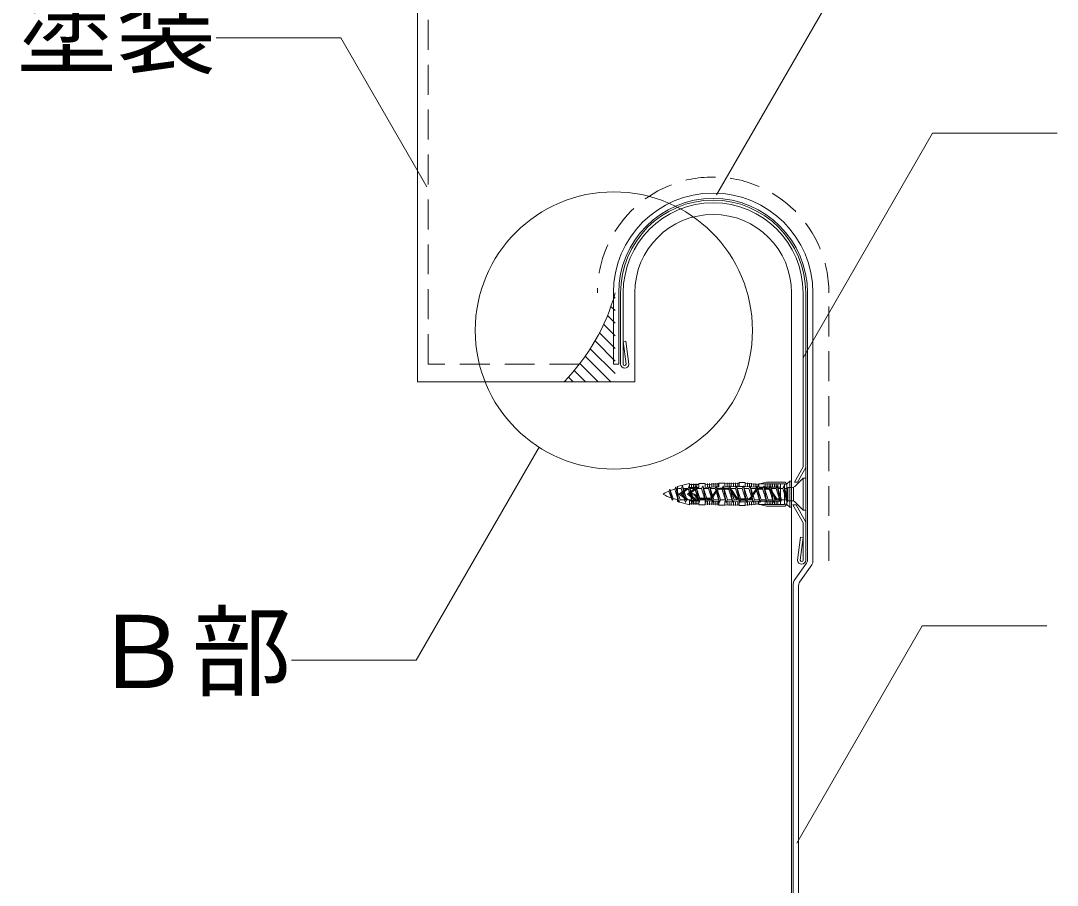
# Model space of a CAD drawing. Units: millimetres, scale not verified. Extents: x -945 to 945, y -660 to 644.
# Drawn here: x -158.8 to 132.1, y -87.7 to 154.9 of the extents above; entities that cross this region are included whole.
import ezdxf
from ezdxf.enums import TextEntityAlignment as Align

# ---------------------------------------------------------------- set-up
doc = ezdxf.new("R2010")
doc.units = ezdxf.units.MM
doc.header["$LTSCALE"] = 7
doc.linetypes.add('DASHED1', pattern=[1.8, 1.2, -0.6])
for name, color, linetype, lineweight in [('1-1_記号', 1, 'Continuous', 18), ('1-2_ハッチング', 4, 'Continuous', 9), ('1-4_リベットルーフ', 5, 'Continuous', 9), ('1-5_ＦＬ鋼板・ディスク', 7, 'Continuous', 9), ('1-6_アンカー類', 4, 'Continuous', 9), ('1-A_元図・躯体', 7, 'Continuous', 9), ('1-B_その他', 30, 'DASHED1', 18), ('1-C_アンカー類2', 7, 'Continuous', 9), ('E-0', 7, 'Continuous', 9)]:
    doc.layers.add(name, color=color, linetype=linetype, lineweight=lineweight)
doc.styles.add('ＭＳ ゴシック', font='')
doc.styles.get('ＭＳ ゴシック').set_extended_font_data('MS Gothic')

msp = doc.modelspace()

# ---------------------------------------------------------------- linework, layer by layer
at = {"layer": '1-1_記号'}
for p, q in [((-13.325, 35.238), (-47.838, -24.54)), ((-47.838, -24.54), (-82.838, -24.54))]:
    msp.add_line(p, q, dxfattribs=at)
msp.add_circle((7.656, 67.999), 38.904, dxfattribs=at)
at = {"layer": '1-2_ハッチング'}
for p, q in [((8.032, 77.09), (7.704, 77.419)), ((8.032, 73.554), (6.836, 74.751)), ((8.032, 70.019), (5.865, 72.187)), ((8.032, 62.948), (3.633, 67.347)), ((8.032, 66.483), (4.795, 69.721)), ((8.032, 59.412), (2.383, 65.062)), ((8.032, 55.877), (1.048, 62.861)), ((3.275, 53.563), (-1.866, 58.704)), ((6.81, 53.563), (-0.369, 60.743)), ((-0.261, 53.563), (-3.442, 56.745)), ((-3.796, 53.563), (-5.095, 54.862))]:
    msp.add_line(p, q, dxfattribs=at)
msp.add_arc((-47.742, 93.968), 57.863, 315.71, 344.559, dxfattribs=at)
at = {"layer": '1-4_リベットルーフ'}
for p, q in [((9.032, 78.563), (9.032, 58.563)), ((62.032, 3.53), (62.032, 78.563)), ((63.532, 3.053), (63.532, 78.563)), ((61.756, 2.663), (58.308, -2.204)), ((63.256, 2.186), (59.808, -2.681)), ((58.032, -378.796), (58.032, -3.071)), ((59.532, -378.152), (59.532, -3.548))]:
    msp.add_line(p, q, dxfattribs=at)
msp.add_lwpolyline([(7.532, 78.563), (7.532, 58.563), (9.032, 58.563)], dxfattribs=at)
for centre, radius, start, end in [((35.532, 78.563), 28, 0, 180), ((35.532, 78.563), 26.5, 0, 180), ((60.532, 3.53), 1.5, 324.685, 0), ((62.032, 3.053), 1.5, 324.685, 0), ((59.532, -3.071), 1.5, 144.685, 180), ((61.032, -3.548), 1.5, 144.685, 180)]:
    msp.add_arc(centre, radius, start, end, dxfattribs=at)
at = {"layer": '1-5_ＦＬ鋼板・ディスク'}
for p, q in [((9.532, 78.563), (9.532, 58.563)), ((10.282, 78.563), (10.282, 58.563)), ((60.782, 78.563), (60.782, 29.713)), ((61.532, 3.599), (61.532, 78.563)), ((10.291, 64.929), (11.035, 65.02)), ((11.08, 58.517), (10.291, 64.929)), ((11.832, 58.543), (11.035, 65.02)), ((58.391, 25.429), (60.782, 29.713)), ((59.25, 25.429), (61.532, 29.518)), ((59.25, 25.429), (58.391, 25.429)), ((58.803, 19.063), (57.944, 19.063)), ((57.944, 19.063), (60.782, 13.968)), ((58.803, 19.063), (61.532, 14.162)), ((60.782, 13.968), (60.782, 3.556)), ((59.232, 3.536), (60.029, 10.013)), ((59.985, 3.51), (60.774, 9.921)), ((60.774, 9.921), (60.029, 10.013))]:
    msp.add_line(p, q, dxfattribs=at)
for centre, radius, start, end in [((35.532, 78.563), 26, 0, 180), ((35.532, 78.563), 25.25, 0, 180), ((10.682, 58.563), 1.15, 180, 359.002), ((10.682, 58.563), 0.4, 180, 353.406), ((60.382, 3.556), 1.15, 180.998, 0), ((60.382, 3.556), 0.4, 186.594, 0)]:
    msp.add_arc(centre, radius, start, end, dxfattribs=at)
at = {"layer": '1-6_アンカー類'}
for p, q in [((58.425, 24.196), (60.792, 26.563)), ((61.532, 26.563), (60.792, 26.563)), ((61.532, 17.563), (61.532, 26.563)), ((24, 20.417), (23.417, 23.458)), ((26.233, 20.479), (25.061, 24.149)), ((27.804, 19.734), (26.912, 24.388)), ((28.133, 20.465), (26.912, 24.388)), ((28.484, 23.661), (27.139, 23.661)), ((29.704, 19.734), (28.812, 24.388)), ((30.033, 20.465), (28.812, 24.388)), ((30.384, 23.661), (29.039, 23.661)), ((31.604, 19.734), (30.712, 24.388)), ((31.933, 20.465), (30.712, 24.388)), ((32.284, 23.661), (30.938, 23.661)), ((33.504, 19.734), (32.612, 24.388)), ((33.833, 20.465), (32.612, 24.388)), ((34.186, 23.661), (32.838, 23.661)), ((35.405, 19.73), (34.514, 24.384)), ((35.734, 20.461), (34.514, 24.384)), ((36.084, 23.661), (34.738, 23.661)), ((37.304, 19.734), (36.412, 24.388)), ((37.633, 20.465), (36.412, 24.388)), ((37.983, 23.661), (36.638, 23.661)), ((39.204, 19.734), (38.312, 24.388)), ((39.533, 20.465), (38.312, 24.388)), ((39.883, 23.661), (38.538, 23.661)), ((41.104, 19.734), (40.212, 24.388)), ((41.433, 20.465), (40.212, 24.388)), ((41.786, 23.661), (40.438, 23.661)), ((43.007, 19.734), (42.115, 24.388)), ((43.336, 20.465), (42.115, 24.388)), ((43.689, 23.661), (42.341, 23.661)), ((44.91, 19.734), (44.018, 24.388)), ((45.239, 20.465), (44.018, 24.388)), ((45.59, 23.661), (44.244, 23.661)), ((46.811, 19.73), (45.919, 24.384)), ((47.14, 20.461), (45.919, 24.384)), ((47.489, 23.661), (46.144, 23.661)), ((48.71, 19.734), (47.818, 24.388)), ((49.038, 20.465), (47.818, 24.388)), ((49.392, 23.661), (48.044, 23.661)), ((50.613, 19.734), (49.721, 24.388)), ((50.942, 20.465), (49.721, 24.388)), ((51.295, 23.661), (49.947, 23.661)), ((52.514, 19.73), (51.622, 24.384)), ((52.843, 20.461), (51.622, 24.384)), ((53.192, 23.661), (51.847, 23.661)), ((54.413, 19.734), (53.521, 24.388)), ((54.741, 20.465), (53.521, 24.388)), ((55.092, 23.661), (53.747, 23.661)), ((56.532, 20.814), (55.421, 24.388)), ((56.532, 23.661), (55.647, 23.661)), ((56.532, 20.223), (56.532, 23.903)), ((57.718, 23.903), (56.532, 23.903)), ((58.132, 20.223), (58.132, 23.903)), ((25.904, 19.748), (26.233, 20.479)), ((27.577, 20.465), (26.606, 20.465)), ((27.804, 19.734), (28.133, 20.465)), ((29.477, 20.465), (28.133, 20.465)), ((29.704, 19.734), (30.033, 20.465)), ((31.377, 20.465), (30.033, 20.465)), ((31.604, 19.734), (31.933, 20.465)), ((33.277, 20.465), (31.933, 20.465)), ((33.504, 19.734), (33.833, 20.465)), ((35.177, 20.465), (33.833, 20.465)), ((35.405, 19.73), (35.734, 20.461)), ((37.077, 20.465), (35.733, 20.465)), ((37.304, 19.734), (37.633, 20.465)), ((38.977, 20.465), (37.633, 20.465)), ((39.204, 19.734), (39.533, 20.465)), ((40.877, 20.465), (39.533, 20.465)), ((41.104, 19.734), (41.433, 20.465)), ((42.78, 20.465), (41.433, 20.465)), ((43.007, 19.734), (43.336, 20.465)), ((44.683, 20.465), (43.336, 20.465)), ((44.91, 19.734), (45.239, 20.465)), ((46.583, 20.465), (45.239, 20.465)), ((46.811, 19.73), (47.14, 20.461)), ((48.483, 20.465), (47.14, 20.465)), ((48.71, 19.734), (49.038, 20.465)), ((50.386, 20.465), (49.038, 20.465)), ((50.613, 19.734), (50.942, 20.465)), ((52.286, 20.465), (50.942, 20.465)), ((52.514, 19.73), (52.843, 20.461)), ((54.186, 20.465), (52.843, 20.465)), ((54.413, 19.734), (54.741, 20.465)), ((56.086, 20.465), (54.741, 20.465)), ((56.312, 19.734), (56.532, 20.223)), ((57.718, 20.223), (56.532, 20.223)), ((58.425, 19.93), (60.792, 17.563))]:
    msp.add_line(p, q, dxfattribs=at)
for points in [[(61.532, 17.563), (60.792, 17.563), (60.792, 26.563)], [(24.328, 20.787), (23.417, 23.458), (23.053, 22.894)], [(26.912, 24.388), (26.584, 23.66), (27.804, 19.734)], [(28.812, 24.388), (28.484, 23.661), (29.704, 19.734)], [(30.712, 24.388), (30.384, 23.661), (31.604, 19.734)], [(32.612, 24.388), (32.284, 23.661), (33.504, 19.734)], [(34.514, 24.384), (34.185, 23.657), (35.405, 19.73)], [(36.412, 24.388), (36.084, 23.661), (37.304, 19.734)], [(38.312, 24.388), (37.983, 23.661), (39.204, 19.734)], [(40.212, 24.388), (39.883, 23.661), (41.104, 19.734)], [(42.115, 24.388), (41.786, 23.661), (43.007, 19.734)], [(44.018, 24.388), (43.689, 23.661), (44.91, 19.734)], [(45.919, 24.384), (45.59, 23.657), (46.811, 19.73)], [(47.818, 24.388), (47.489, 23.661), (48.71, 19.734)], [(49.721, 24.388), (49.392, 23.661), (50.613, 19.734)], [(51.622, 24.384), (51.293, 23.657), (52.514, 19.73)], [(53.521, 24.388), (53.192, 23.661), (54.413, 19.734)], [(23.053, 22.894), (24, 20.417), (24.328, 20.787)]]:
    msp.add_lwpolyline(points, dxfattribs=at)
for points in [[(24.735, 23.428), (25.904, 19.748), (25.061, 24.149)], [(56.312, 19.734), (55.421, 24.388), (55.092, 23.661)]]:
    msp.add_lwpolyline(points, close=True, dxfattribs=at)
for centre, radius, start, end in [((26.772, 14.28), 9.383, 102.558, 110.133), ((26.772, 14.28), 9.383, 91.153, 99.302), ((57.718, 24.903), 1, 270, 315), ((26.772, 14.28), 9.383, 113.352, 123.951), ((26.772, 29.846), 9.383, 236.049, 251.511), ((26.772, 29.846), 9.383, 254.901, 263.165), ((26.772, 29.846), 9.383, 266.704, 268.981), ((57.718, 19.223), 1, 45, 90)]:
    msp.add_arc(centre, radius, start, end, dxfattribs=at)
at = {"layer": '1-A_元図・躯体'}
for p, q in [((-47.468, 203.563), (-47.468, 53.563)), ((13.532, 78.563), (13.532, 53.563)), ((57.532, 78.563), (57.532, -441.437)), ((13.532, 53.563), (-47.468, 53.563))]:
    msp.add_line(p, q, dxfattribs=at)
msp.add_arc((35.532, 78.563), 22, 0, 180, dxfattribs=at)
at = {"layer": '1-B_その他'}
for p, q in [((-44.438, 58.563), (-44.438, 198.563)), ((68.032, 3.346), (68.032, 78.563)), ((-1.976, 58.563), (-44.438, 58.563))]:
    msp.add_line(p, q, dxfattribs=at)
msp.add_arc((35.532, 78.563), 32.5, 0, 180, dxfattribs=at)
at = {"layer": '1-C_アンカー類2'}
for p, q in [((25.532, 24.163), (28.932, 25.063)), ((25.532, 19.963), (25.532, 24.163)), ((26.032, 22.063), (27.848, 23.459)), ((26.532, 22.063), (28.366, 23.473)), ((28.336, 23.563), (28.152, 23.563)), ((28.332, 22.063), (30.148, 23.459)), ((28.832, 22.063), (30.666, 23.473)), ((28.932, 23.938), (28.932, 25.063)), ((28.932, 24.813), (31.532, 24.813)), ((28.932, 23.938), (31.532, 23.938)), ((29.482, 23.938), (29.482, 24.988)), ((29.982, 23.938), (29.982, 24.988)), ((30.636, 23.563), (30.452, 23.563)), ((30.482, 23.938), (30.482, 24.988)), ((30.982, 23.938), (30.982, 24.988)), ((31.532, 25.063), (33.332, 25.063)), ((31.532, 23.938), (31.532, 25.063)), ((33.332, 23.938), (33.332, 25.063)), ((33.332, 24.813), (37.132, 24.988)), ((33.332, 23.938), (37.132, 24.113)), ((33.932, 23.961), (33.932, 25.074)), ((34.532, 23.984), (34.532, 25.085)), ((35.132, 24.007), (35.132, 25.096)), ((35.732, 24.03), (35.732, 25.107)), ((36.332, 24.076), (36.332, 25.118)), ((36.832, 24.099), (36.832, 25.127)), ((37.428, 23.713), (39.738, 23.713)), ((37.428, 23.413), (39.738, 23.413)), ((38.832, 24.113), (38.832, 25.188)), ((38.832, 25.026), (42.832, 25.126)), ((38.832, 24.113), (42.832, 24.213)), ((39.432, 24.128), (39.432, 25.194)), ((40.032, 24.143), (40.032, 25.209)), ((40.632, 24.158), (40.632, 25.224)), ((41.232, 24.173), (41.232, 25.239)), ((41.832, 24.188), (41.832, 25.254)), ((42.432, 24.203), (42.432, 25.269)), ((42.832, 25.288), (44.532, 25.288)), ((42.832, 24.213), (42.832, 25.288)), ((42.832, 24.213), (44.541, 24.204)), ((44.532, 24.204), (44.532, 25.288)), ((44.532, 25.126), (48.332, 24.791)), ((44.532, 24.204), (48.332, 24.063)), ((45.132, 24.182), (45.132, 25.226)), ((45.732, 24.159), (45.732, 25.174)), ((46.332, 24.137), (46.332, 25.12)), ((46.932, 24.115), (46.932, 25.068)), ((47.532, 24.092), (47.532, 25.015)), ((48.132, 24.07), (48.132, 24.962)), ((48.332, 24.953), (55.532, 24.953)), ((48.332, 24.063), (48.332, 24.953)), ((48.332, 24.063), (54.432, 24.063)), ((48.428, 23.713), (49.332, 23.713)), ((48.428, 23.413), (49.332, 23.413)), ((48.632, 24.953), (50.532, 25.453)), ((49.332, 23.413), (49.332, 23.713)), ((49.832, 23.713), (50.738, 23.713)), ((49.832, 23.413), (49.832, 23.713)), ((49.832, 23.413), (50.738, 23.413)), ((50.132, 24.063), (50.132, 24.953)), ((50.532, 25.453), (55.732, 25.453)), ((50.732, 24.063), (50.732, 24.953)), ((51.232, 24.063), (51.232, 24.953)), ((51.732, 24.063), (51.732, 24.953)), ((52.232, 24.063), (52.232, 24.953)), ((52.732, 24.063), (52.732, 24.953)), ((53.232, 24.035), (53.232, 24.953)), ((53.732, 24.063), (53.732, 24.953)), ((54.432, 19.173), (54.432, 24.953)), ((55.532, 19.173), (55.532, 24.953)), ((55.532, 24.853), (56.232, 24.853)), ((56.232, 24.853), (55.732, 25.453)), ((56.232, 24.953), (57.082, 25.738)), ((56.232, 19.173), (56.232, 24.953)), ((57.082, 25.738), (57.532, 25.738)), ((57.082, 18.388), (57.082, 25.738)), ((57.532, 18.388), (57.532, 25.738)), ((26.032, 22.063), (27.848, 20.666)), ((26.532, 22.063), (28.366, 20.652)), ((28.336, 20.563), (28.152, 20.563)), ((28.332, 22.063), (30.148, 20.666)), ((28.832, 22.063), (30.666, 20.652)), ((29.532, 21.913), (29.532, 22.213)), ((29.532, 22.213), (29.706, 22.213)), ((29.532, 21.913), (29.706, 21.913)), ((30.636, 20.563), (30.452, 20.563)), ((30.546, 21.455), (30.706, 21.207)), ((30.798, 21.618), (30.958, 21.37)), ((31.798, 20.913), (34.366, 20.913)), ((31.798, 20.613), (34.366, 20.613)), ((36.336, 23.118), (35.207, 21.37)), ((36.588, 22.955), (35.459, 21.207)), ((40.578, 22.955), (41.836, 21.007)), ((40.83, 23.118), (42.088, 21.17)), ((42.928, 20.713), (45.238, 20.713)), ((42.928, 20.413), (45.238, 20.413)), ((47.336, 23.118), (46.078, 21.17)), ((47.588, 22.955), (46.33, 21.007)), ((51.578, 22.955), (52.836, 21.007)), ((51.83, 23.118), (53.088, 21.17)), ((53.928, 20.713), (54.432, 20.713)), ((53.928, 20.413), (54.432, 20.413)), ((55.532, 22.313), (55.732, 22.063)), ((55.532, 22.313), (56.232, 22.313)), ((55.532, 21.813), (55.732, 22.063)), ((55.532, 21.813), (56.232, 21.813)), ((25.532, 19.963), (28.932, 19.063)), ((28.932, 20.188), (31.532, 20.188)), ((28.932, 19.064), (28.932, 20.188)), ((28.932, 19.313), (31.532, 19.313)), ((29.482, 19.138), (29.482, 20.188)), ((29.982, 19.138), (29.982, 20.188)), ((30.482, 19.138), (30.482, 20.188)), ((30.982, 19.138), (30.982, 20.188)), ((31.532, 19.063), (31.532, 20.188)), ((31.532, 19.063), (33.332, 19.063)), ((33.332, 20.188), (37.132, 20.013)), ((33.332, 19.063), (33.332, 20.188)), ((33.332, 19.313), (37.132, 19.226)), ((33.932, 19.064), (33.932, 20.165)), ((34.532, 19.05), (34.532, 20.142)), ((35.132, 19.037), (35.132, 20.119)), ((35.732, 19.023), (35.732, 20.096)), ((36.332, 19.01), (36.332, 20.05)), ((36.832, 18.998), (36.832, 20.035)), ((37.132, 18.976), (37.132, 20.013)), ((37.132, 18.976), (38.832, 18.938)), ((38.832, 18.938), (38.832, 20.013)), ((38.832, 20.013), (42.832, 19.913)), ((38.832, 19.099), (42.832, 18.999)), ((39.432, 18.931), (39.432, 19.998)), ((40.032, 18.916), (40.032, 19.967)), ((40.632, 18.901), (40.632, 19.968)), ((41.232, 18.886), (41.232, 19.953)), ((41.832, 18.871), (41.832, 19.938)), ((42.432, 18.856), (42.432, 19.923)), ((42.832, 19.913), (44.529, 19.922)), ((42.832, 18.838), (42.832, 19.913)), ((42.832, 18.838), (44.532, 18.838)), ((44.529, 19.922), (48.332, 20.063)), ((44.532, 18.838), (44.532, 19.922)), ((44.532, 18.999), (48.332, 19.334)), ((45.132, 18.899), (45.132, 19.944)), ((45.732, 18.952), (45.732, 19.966)), ((46.332, 19.005), (46.332, 19.988)), ((46.932, 19.058), (46.932, 20.011)), ((47.532, 19.111), (47.532, 20.033)), ((48.132, 19.164), (48.132, 20.062)), ((48.332, 19.173), (48.332, 20.063)), ((48.332, 20.063), (54.432, 20.063)), ((48.332, 19.173), (55.532, 19.173)), ((50.532, 18.673), (48.632, 19.173)), ((50.132, 19.173), (50.132, 20.063)), ((50.532, 18.673), (55.732, 18.673)), ((50.732, 19.173), (50.732, 20.063)), ((51.232, 19.173), (51.232, 20.063)), ((51.732, 19.173), (51.732, 20.063)), ((52.232, 19.173), (52.232, 20.063)), ((52.732, 19.173), (52.732, 20.063)), ((53.232, 19.173), (53.232, 20.063)), ((53.732, 19.173), (53.732, 20.063)), ((55.532, 19.273), (56.232, 19.273)), ((55.732, 18.673), (56.232, 19.273)), ((56.232, 19.173), (57.082, 18.388)), ((57.082, 18.388), (57.532, 18.388))]:
    msp.add_line(p, q, dxfattribs=at)
for points in [[(37.132, 24.113), (37.132, 25.149), (38.832, 25.188)], [(56.232, 21.813), (55.732, 22.063), (56.232, 22.313)]]:
    msp.add_lwpolyline(points, dxfattribs=at)
for centre, radius, start, end in [((28.152, 23.063), 0.5, 90, 127.569), ((28.336, 23.513), 0.05, 307.569, 90), ((30.452, 23.063), 0.5, 90, 127.569), ((30.636, 23.513), 0.05, 307.569, 90), ((37.428, 22.413), 1.3, 90, 147.142), ((37.428, 22.413), 1, 90, 147.142), ((39.738, 22.413), 1.3, 32.858, 90), ((39.738, 22.413), 1, 32.858, 90), ((48.428, 22.413), 1.3, 90, 147.142), ((48.428, 22.413), 1, 90, 147.142), ((50.738, 22.413), 1.3, 32.858, 90), ((50.738, 22.413), 1, 32.858, 90), ((28.152, 21.063), 0.5, 232.431, 270), ((28.336, 20.613), 0.05, 270, 52.431), ((29.706, 20.913), 1.3, 32.858, 90), ((29.706, 20.913), 1, 32.858, 90), ((30.452, 21.063), 0.5, 232.431, 270), ((30.636, 20.613), 0.05, 270, 52.431), ((31.798, 21.913), 1.3, 212.858, 270), ((31.798, 21.913), 1, 212.858, 270), ((34.366, 21.913), 1, 270, 327.142), ((34.366, 21.913), 1.3, 270, 327.142), ((42.928, 21.713), 1.3, 212.858, 270), ((42.928, 21.713), 1, 212.858, 270), ((45.238, 21.713), 1, 270, 327.142), ((45.238, 21.713), 1.3, 270, 327.142), ((53.928, 21.713), 1.3, 212.858, 270), ((53.928, 21.713), 1, 212.858, 270)]:
    msp.add_arc(centre, radius, start, end, dxfattribs=at)
at = {"layer": 'E-0'}
for p, q in [((91.218, 200.904), (36.453, 106.048)), ((-68.993, 150.107), (-103.993, 150.107)), ((-68.993, 150.107), (-44.865, 108.317)), ((97.136, 123.32), (60.782, 60.352)), ((97.136, 123.32), (132.136, 123.32)), ((94.247, -14.867), (59.032, -75.86)), ((94.247, -14.867), (129.247, -14.867))]:
    msp.add_line(p, q, dxfattribs=at)

# ---------------------------------------------------------------- texts
at = {"layer": '1-1_記号', "style": 'ＭＳ ゴシック'}
msp.add_text('Ｂ部', height=20.53, dxfattribs=at).set_placement((-138.838, -38.54), align=Align.BOTTOM_LEFT)
at = {"layer": 'E-0', "style": 'ＭＳ ゴシック'}
msp.add_text('塗装', height=20.53, dxfattribs=at).set_placement((-159.993, 136.107), align=Align.BOTTOM_LEFT)

doc.saveas('drawing.dxf')
